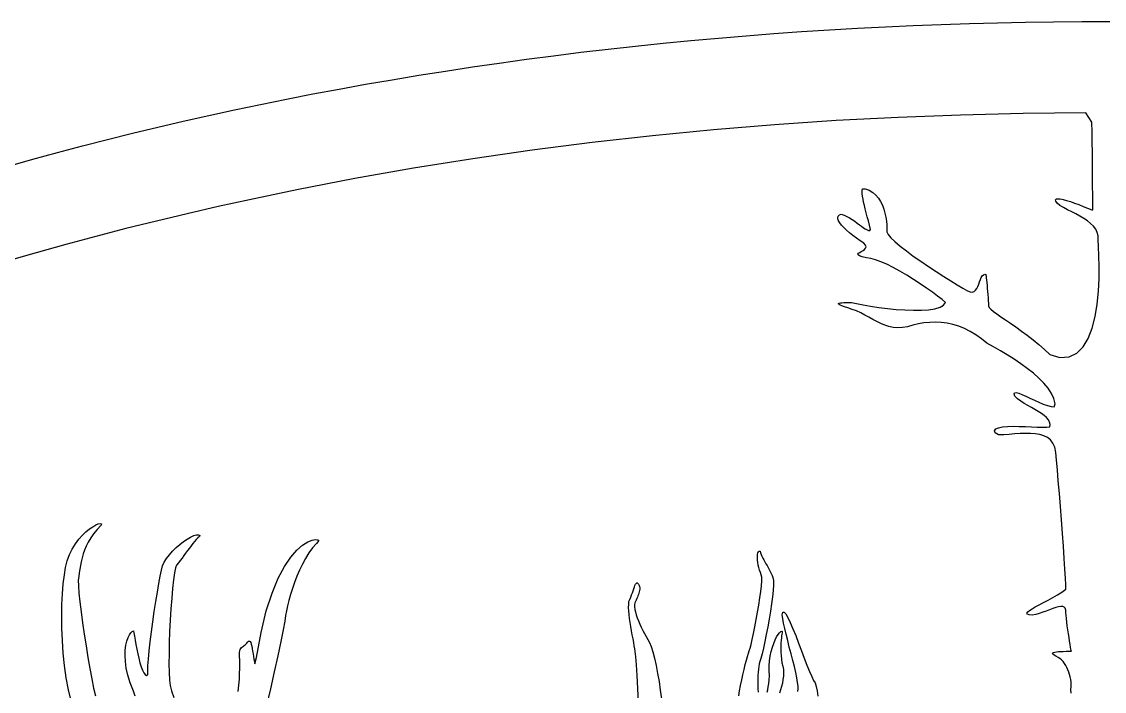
# Model space of a CAD drawing. Extents: x 0.3 to 24.3, y 0.4 to 12.4.
# Drawn here: x 6.41 to 12.34, y 8.69 to 12.36 of the extents above; entities that cross this region are included whole.
import ezdxf

# ---------------------------------------------------------------- set-up
doc = ezdxf.new("R2010")
doc.units = 0
doc.linetypes.add('0', pattern=[0])
doc.layers.add('1', color=7, linetype='0')

msp = doc.modelspace()

# ---------------------------------------------------------------- linework, layer by layer
at = {"layer": '1'}
for points in [[(6.340584, 11.567601), (6.474617, 11.605443), (6.609627, 11.642308), (6.745613, 11.678319), (6.882576, 11.713475), (7.020271, 11.747777), (7.158943, 11.781102), (7.298347, 11.813573), (7.438728, 11.845189), (7.579842, 11.875829), (7.721687, 11.905614), (7.864265, 11.934545), (8.00782, 11.962499), (8.151863, 11.989476), (8.296638, 12.015599), (8.441902, 12.040868), (8.587898, 12.065038), (8.734627, 12.088353), (8.881844, 12.110692), (9.029549, 12.132176), (9.177986, 12.152562), (9.326668, 12.172093), (9.476082, 12.190648), (9.625984, 12.208226), (9.776131, 12.22495), (9.926765, 12.240575), (10.077888, 12.255345), (10.229256, 12.269017), (10.380867, 12.281835), (10.532967, 12.293553), (10.68531, 12.304418), (10.837898, 12.314305), (10.99073, 12.323094), (11.143806, 12.331029), (11.297127, 12.337865), (11.450447, 12.343846), (11.604012, 12.348729), (11.75782, 12.352635), (11.911629, 12.355687), (12.065437, 12.35764), (12.219246, 12.358617), (12.373055, 12.358617)], [(12.161873, 8.681127), (12.160652, 8.701756), (12.161385, 8.718114), (12.162361, 8.730687), (12.161385, 8.74326), (12.159676, 8.756322), (12.156746, 8.769628), (12.153328, 8.782933), (12.148933, 8.796239), (12.144051, 8.809056), (12.138191, 8.821507), (12.131844, 8.833348), (12.124763, 8.844335), (12.117195, 8.854344), (12.108894, 8.863011), (12.100105, 8.870458), (12.091316, 8.876317), (12.077644, 8.882909), (12.067635, 8.88889), (12.061531, 8.893895), (12.059334, 8.898046), (12.060555, 8.901341), (12.064705, 8.904149), (12.071541, 8.906224), (12.080574, 8.907811), (12.091805, 8.90891), (12.104744, 8.909642), (12.11866, 8.910008), (12.133553, 8.910375), (12.149422, 8.910375), (12.162605, 8.910497), (12.161873, 8.913793), (12.160652, 8.921605), (12.158699, 8.933324), (12.156013, 8.948216), (12.153084, 8.965795), (12.14991, 8.985326), (12.146736, 9.006078), (12.143562, 9.027562), (12.140633, 9.049047), (12.137947, 9.069921), (12.13575, 9.089696), (12.133797, 9.107518), (12.133308, 9.122655), (12.13282, 9.135839), (12.129646, 9.146214), (12.123787, 9.152562), (12.115242, 9.155736), (12.1045, 9.15598), (12.091805, 9.153783), (12.077156, 9.149632), (12.061043, 9.144139), (12.043465, 9.13767), (12.025398, 9.130834), (12.006355, 9.123876), (11.987068, 9.117528), (11.967293, 9.112279), (11.948006, 9.108251), (11.93116, 9.10996), (11.921883, 9.11411), (11.919441, 9.119603), (11.923592, 9.126317), (11.933113, 9.134252), (11.947273, 9.143285), (11.965096, 9.153539), (11.986336, 9.164769), (12.010017, 9.176854), (12.03492, 9.19016), (12.060799, 9.204076), (12.086189, 9.21909), (12.111092, 9.234838), (12.133064, 9.251073), (12.132332, 9.274388), (12.130379, 9.311742), (12.127449, 9.360814), (12.123543, 9.419408), (12.119148, 9.485204), (12.114021, 9.556005), (12.108406, 9.629491), (12.102547, 9.703343), (12.096931, 9.775365), (12.091316, 9.843236), (12.085945, 9.904637), (12.081062, 9.957372), (12.076912, 9.998998), (12.072029, 10.028172), (12.062019, 10.050267), (12.048592, 10.067723), (12.031746, 10.081151), (12.011971, 10.090917), (11.98951, 10.097508), (11.964851, 10.101537), (11.938484, 10.103246), (11.910652, 10.103368), (11.881599, 10.102269), (11.852058, 10.10056), (11.822273, 10.098485), (11.792244, 10.096654), (11.762947, 10.095677), (11.744637, 10.105931), (11.741707, 10.118627), (11.748543, 10.128148), (11.763435, 10.134862), (11.785164, 10.139256), (11.812263, 10.141576), (11.843269, 10.142552), (11.876472, 10.142308), (11.91114, 10.14121), (11.944588, 10.139867), (11.976326, 10.138646), (12.004402, 10.137914), (12.02784, 10.138036), (12.04493, 10.139501), (12.046394, 10.152928), (12.043465, 10.16599), (12.036629, 10.178319), (12.026619, 10.189916), (12.01368, 10.201268), (11.998543, 10.212255), (11.981453, 10.223119), (11.963142, 10.233861), (11.943855, 10.244847), (11.924324, 10.2562), (11.904793, 10.268041), (11.88575, 10.280614), (11.867928, 10.293675), (11.853279, 10.308324), (11.849373, 10.320043), (11.852058, 10.326024), (11.860847, 10.326756), (11.874519, 10.323461), (11.892097, 10.316869), (11.912849, 10.307714), (11.935799, 10.297093), (11.960213, 10.285741), (11.984627, 10.274632), (12.008797, 10.264501), (12.031258, 10.2562), (12.051521, 10.250829), (12.068367, 10.249242), (12.073494, 10.265477), (12.066414, 10.294164), (12.053474, 10.322606), (12.035164, 10.351048), (12.012215, 10.379003), (11.985115, 10.406468), (11.954597, 10.433446), (11.921394, 10.459691), (11.886238, 10.485204), (11.849373, 10.509984), (11.811531, 10.533666), (11.773689, 10.556249), (11.736336, 10.577733), (11.699959, 10.597875), (11.669685, 10.621922), (11.639656, 10.643773), (11.609138, 10.662328), (11.577888, 10.677831), (11.54615, 10.690282), (11.514168, 10.699681), (11.48243, 10.706517), (11.450447, 10.710668), (11.418465, 10.712255), (11.386726, 10.7114), (11.355476, 10.708592), (11.325203, 10.703343), (11.29493, 10.696263), (11.265877, 10.687596), (11.238289, 10.682958), (11.211922, 10.681981), (11.187263, 10.6843), (11.163338, 10.689305), (11.140633, 10.696752), (11.11866, 10.705907), (11.096931, 10.716527), (11.075447, 10.728002), (11.053719, 10.739964), (11.031746, 10.751805), (11.009285, 10.763402), (10.986092, 10.774022), (10.961922, 10.783055), (10.938484, 10.790624), (10.920174, 10.796849), (10.906258, 10.80222), (10.896492, 10.806615), (10.890388, 10.810277), (10.887703, 10.813207), (10.888191, 10.815526), (10.891609, 10.817235), (10.897713, 10.818578), (10.906013, 10.819432), (10.916512, 10.819921), (10.928963, 10.820165), (10.942879, 10.820409), (10.95826, 10.820409), (10.985115, 10.815038), (11.021492, 10.807714), (11.062996, 10.800511), (11.107674, 10.793797), (11.154793, 10.787938), (11.203133, 10.783055), (11.250984, 10.779637), (11.297615, 10.77805), (11.341316, 10.778172), (11.381111, 10.78098), (11.415291, 10.786229), (11.443367, 10.794408), (11.463142, 10.805882), (11.473885, 10.820897), (11.454842, 10.83701), (11.430428, 10.856053), (11.401863, 10.877172), (11.369637, 10.899755), (11.334969, 10.923314), (11.298347, 10.946874), (11.260994, 10.969945), (11.223396, 10.991918), (11.186531, 11.012059), (11.151131, 11.029637), (11.11866, 11.04392), (11.089363, 11.054662), (11.064217, 11.060765), (11.040047, 11.064305), (11.016365, 11.070775), (11.001717, 11.07639), (10.994392, 11.081395), (10.993172, 11.086156), (10.99659, 11.090672), (11.003426, 11.095189), (11.012215, 11.100072), (11.021492, 11.105199), (11.029793, 11.11118), (11.035896, 11.117894), (11.038094, 11.125707), (11.035408, 11.134862), (11.026131, 11.145482), (11.006844, 11.158788), (10.985603, 11.173558), (10.965828, 11.188329), (10.947517, 11.202855), (10.930916, 11.217259), (10.916512, 11.231053), (10.904305, 11.244359), (10.894783, 11.256566), (10.887703, 11.268041), (10.883797, 11.278172), (10.883308, 11.287084), (10.88575, 11.294164), (10.892097, 11.299901), (10.902351, 11.303563), (10.918221, 11.298558), (10.933357, 11.2916), (10.94825, 11.283422), (10.962654, 11.274632), (10.976326, 11.265233), (10.989265, 11.255834), (11.001472, 11.246678), (11.013191, 11.238133), (11.023933, 11.230199), (11.034187, 11.223607), (11.043465, 11.218846), (11.05201, 11.21555), (11.059578, 11.214574), (11.06324, 11.220922), (11.056892, 11.244603), (11.050789, 11.267919), (11.044685, 11.29038), (11.03907, 11.312108), (11.033943, 11.332738), (11.02906, 11.352269), (11.02491, 11.370458), (11.021736, 11.387181), (11.019051, 11.402318), (11.017586, 11.415746), (11.017097, 11.427098), (11.017586, 11.43662), (11.019539, 11.443822), (11.033455, 11.443334), (11.055916, 11.434911), (11.075447, 11.423192), (11.092049, 11.408666), (11.106209, 11.391942), (11.118172, 11.373265), (11.127693, 11.353124), (11.13575, 11.332006), (11.141365, 11.310277), (11.146004, 11.288304), (11.149422, 11.266698), (11.151375, 11.245824), (11.152351, 11.226048), (11.152596, 11.207982), (11.158455, 11.193334), (11.173592, 11.175511), (11.196053, 11.154149), (11.225105, 11.129735), (11.259041, 11.103246), (11.296883, 11.07517), (11.337654, 11.046483), (11.379646, 11.017797), (11.422127, 10.98972), (11.463387, 10.962987), (11.502449, 10.938573), (11.538094, 10.916844), (11.569099, 10.8989), (11.593513, 10.88535), (11.607918, 10.879125), (11.619881, 10.878026), (11.629646, 10.881322), (11.637947, 10.887914), (11.644783, 10.897313), (11.650154, 10.908666), (11.655281, 10.921239), (11.659676, 10.933934), (11.664314, 10.946263), (11.669197, 10.95725), (11.674812, 10.966161), (11.68116, 10.972386), (11.688972, 10.974828), (11.694344, 10.973973), (11.694832, 10.970677), (11.695564, 10.964208), (11.696541, 10.954808), (11.698006, 10.943089), (11.699471, 10.929418), (11.700935, 10.914159), (11.7024, 10.898046), (11.704109, 10.880956), (11.70533, 10.863866), (11.706551, 10.84702), (11.707771, 10.830663), (11.70826, 10.815648), (11.708748, 10.802098), (11.71241, 10.792821), (11.721931, 10.783177), (11.736092, 10.771459), (11.754646, 10.758031), (11.776619, 10.74265), (11.801521, 10.72556), (11.828865, 10.706761), (11.858406, 10.686376), (11.889168, 10.664403), (11.920906, 10.641088), (11.953133, 10.616307), (11.984627, 10.590428), (12.015633, 10.563329), (12.045418, 10.534886), (12.099129, 10.519872), (12.150398, 10.522313), (12.192879, 10.542211), (12.227791, 10.576879), (12.255623, 10.623876), (12.277107, 10.680516), (12.293221, 10.744237), (12.304207, 10.81223), (12.311287, 10.882176), (12.314705, 10.951268), (12.315437, 11.017064), (12.313972, 11.076512), (12.311531, 11.12766), (12.309578, 11.164769), (12.309334, 11.185277), (12.304695, 11.204198), (12.295906, 11.221776), (12.283455, 11.238011), (12.268074, 11.253148), (12.250496, 11.267308), (12.230721, 11.280614), (12.209724, 11.293309), (12.187263, 11.305516), (12.164803, 11.317357), (12.142342, 11.328954), (12.120369, 11.34055), (12.099617, 11.352269), (12.084236, 11.364964), (12.077644, 11.375707), (12.076668, 11.383031), (12.080818, 11.387425), (12.089363, 11.38889), (12.102058, 11.387914), (12.118172, 11.384618), (12.136726, 11.379613), (12.157478, 11.373021), (12.180428, 11.365087), (12.203865, 11.35642), (12.227791, 11.346898), (12.251961, 11.337377), (12.275398, 11.327489), (12.279793, 11.328343), (12.279793, 11.33933), (12.279793, 11.358006), (12.279549, 11.383641), (12.279549, 11.415502), (12.279305, 11.452977), (12.27906, 11.495091), (12.278816, 11.541356), (12.278328, 11.590917), (12.27784, 11.643163), (12.277351, 11.697362), (12.276375, 11.75266), (12.275642, 11.808324), (12.242683, 11.858739), (11.898201, 11.855443), (11.555183, 11.847386), (11.214119, 11.834325), (10.874763, 11.816381), (10.537605, 11.793675), (10.2024, 11.766088), (9.869148, 11.733617), (9.538338, 11.696263), (9.209969, 11.654271), (8.883797, 11.607274), (8.560066, 11.555638), (8.239021, 11.498998), (7.92115, 11.43784), (7.66114, 11.383641), (7.48951, 11.345922), (7.319588, 11.306981), (7.150887, 11.266698), (6.984138, 11.225072), (6.818611, 11.182225), (6.654793, 11.138158), (6.492439, 11.092626), (6.332039, 11.046117)], [(6.68409, 8.638768), (6.669441, 8.70017), (6.657478, 8.764989), (6.647957, 8.832128), (6.641121, 8.900487), (6.636238, 8.96909), (6.633553, 9.036839), (6.63282, 9.10288), (6.634041, 9.16599), (6.636482, 9.225316), (6.641365, 9.279881), (6.64698, 9.328343), (6.65406, 9.369969), (6.662849, 9.406224), (6.675545, 9.439794), (6.690681, 9.470555), (6.707771, 9.498509), (6.72657, 9.523534), (6.745857, 9.545506), (6.765388, 9.564549), (6.784431, 9.580297), (6.802742, 9.59287), (6.818855, 9.602025), (6.832771, 9.608006), (6.844002, 9.610204), (6.851326, 9.608983), (6.84864, 9.600316), (6.826424, 9.577001), (6.807381, 9.553929), (6.791512, 9.531224), (6.778084, 9.508763), (6.766853, 9.486669), (6.758064, 9.464818), (6.75074, 9.443212), (6.744637, 9.421971), (6.739998, 9.400853), (6.735603, 9.380223), (6.73243, 9.359593), (6.729012, 9.33933), (6.725594, 9.319554), (6.722908, 9.299169), (6.723885, 9.269383), (6.726814, 9.229466), (6.731697, 9.181127), (6.738533, 9.126317), (6.746834, 9.066625), (6.755867, 9.004125), (6.765877, 8.940282), (6.776375, 8.877172), (6.787117, 8.816258), (6.797615, 8.759862), (6.807625, 8.709325), (6.81739, 8.6666)], [(7.03492, 8.664769), (7.025642, 8.692723), (7.00782, 8.737401), (6.994881, 8.779393), (6.986336, 8.818334), (6.981453, 8.854466), (6.979744, 8.887303), (6.980965, 8.917089), (6.984383, 8.943334), (6.98951, 8.966161), (6.996101, 8.985204), (7.003426, 9.000585), (7.010994, 9.012059), (7.018074, 9.019383), (7.025154, 9.022801), (7.028084, 9.012181), (7.031013, 8.993505), (7.034676, 8.971776), (7.038582, 8.947972), (7.043709, 8.922704), (7.04908, 8.897069), (7.054939, 8.8718), (7.061043, 8.847875), (7.067879, 8.826146), (7.074715, 8.807469), (7.081795, 8.792699), (7.089363, 8.782933), (7.096687, 8.778661), (7.104256, 8.781102), (7.103523, 8.800633), (7.104744, 8.830174), (7.107674, 8.868138), (7.112068, 8.912938), (7.117683, 8.962987), (7.124519, 9.016698), (7.132088, 9.07224), (7.1399, 9.128026), (7.147957, 9.182591), (7.156502, 9.234105), (7.164558, 9.281102), (7.172127, 9.321752), (7.178719, 9.354711), (7.185066, 9.378148), (7.194099, 9.39829), (7.206551, 9.418797), (7.222176, 9.439183), (7.239754, 9.458959), (7.259041, 9.47788), (7.279305, 9.495458), (7.299812, 9.511205), (7.319588, 9.524755), (7.338631, 9.535741), (7.355476, 9.543675), (7.370125, 9.54807), (7.381599, 9.54868), (7.389412, 9.54514), (7.386482, 9.538548), (7.378181, 9.530858), (7.369637, 9.521825), (7.360603, 9.511449), (7.351326, 9.500096), (7.34156, 9.487889), (7.331795, 9.475072), (7.321785, 9.461766), (7.311531, 9.448094), (7.301521, 9.434422), (7.291512, 9.420751), (7.281258, 9.407445), (7.271736, 9.394628), (7.261971, 9.382298), (7.255867, 9.366918), (7.250252, 9.33933), (7.244881, 9.301244), (7.23951, 9.254491), (7.234871, 9.201024), (7.230476, 9.142674), (7.226814, 9.081151), (7.223885, 9.018529), (7.221687, 8.956639), (7.220467, 8.897191), (7.220222, 8.842137), (7.220711, 8.793431), (7.222908, 8.752538), (7.22657, 8.722264), (7.234383, 8.693334), (7.247566, 8.657811)], [(7.599861, 8.690648), (7.603279, 8.724095), (7.605721, 8.756932), (7.607185, 8.78806), (7.608406, 8.816869), (7.60865, 8.842626), (7.60743, 8.86411), (7.605965, 8.880101), (7.605721, 8.892919), (7.606453, 8.903661), (7.608162, 8.912572), (7.610847, 8.919896), (7.614265, 8.925878), (7.618172, 8.93076), (7.622566, 8.935033), (7.627449, 8.938695), (7.632332, 8.942235), (7.637215, 8.945775), (7.641853, 8.949559), (7.646736, 8.954076), (7.650398, 8.959447), (7.655769, 8.96494), (7.660408, 8.966161), (7.664314, 8.963597), (7.667732, 8.957738), (7.670662, 8.949071), (7.673347, 8.938085), (7.675789, 8.925389), (7.677986, 8.911473), (7.680428, 8.896825), (7.682625, 8.882054), (7.68531, 8.867528), (7.687996, 8.853978), (7.69117, 8.841893), (7.699959, 8.875951), (7.724617, 9.01389), (7.753181, 9.131322), (7.78492, 9.229589), (7.818367, 9.310521), (7.852791, 9.375585), (7.887215, 9.426366), (7.920662, 9.464574), (7.951912, 9.491796), (7.979988, 9.509252), (8.00367, 9.519139), (8.022713, 9.522557), (8.035408, 9.521214), (8.041267, 9.516942), (8.028084, 9.501561), (8.006844, 9.476659), (7.987068, 9.449071), (7.968513, 9.419164), (7.95118, 9.38767), (7.935555, 9.354955), (7.92115, 9.321263), (7.907967, 9.287572), (7.896248, 9.253881), (7.886238, 9.220922), (7.877205, 9.189305), (7.869881, 9.159154), (7.863777, 9.1312), (7.85865, 9.105809), (7.854744, 9.076024), (7.845955, 9.027684), (7.833015, 8.963109), (7.816414, 8.885716), (7.796883, 8.798314), (7.775398, 8.703954), (7.752693, 8.605809)], [(10.341316, 8.666478), (10.345711, 8.694554), (10.351326, 8.723729), (10.357185, 8.753148), (10.363533, 8.782323), (10.370125, 8.810521), (10.376717, 8.837132), (10.38282, 8.861302), (10.388435, 8.882665), (10.393806, 8.900243), (10.397957, 8.91306), (10.402596, 8.926732), (10.408455, 8.947972), (10.415047, 8.975682), (10.422127, 9.008397), (10.429451, 9.044774), (10.437019, 9.083714), (10.444099, 9.123754), (10.45118, 9.163793), (10.456795, 9.202245), (10.461922, 9.238133), (10.465584, 9.26975), (10.467293, 9.296239), (10.467781, 9.316136), (10.464363, 9.329198), (10.459236, 9.341893), (10.454842, 9.355321), (10.450935, 9.369115), (10.447762, 9.382909), (10.44532, 9.396581), (10.443855, 9.40952), (10.443123, 9.421605), (10.443123, 9.432469), (10.444099, 9.441991), (10.445808, 9.449559), (10.448982, 9.455052), (10.4524, 9.457982), (10.457527, 9.458226), (10.460457, 9.450292), (10.463631, 9.440404), (10.467537, 9.430516), (10.47242, 9.420629), (10.477547, 9.410619), (10.483406, 9.400609), (10.48951, 9.390233), (10.495857, 9.379979), (10.501961, 9.369359), (10.508064, 9.358739), (10.51368, 9.347753), (10.519051, 9.336644), (10.524178, 9.325292), (10.528084, 9.313695), (10.530525, 9.297338), (10.530769, 9.273534), (10.52906, 9.243627), (10.525642, 9.208837), (10.520515, 9.170262), (10.514656, 9.129247), (10.507576, 9.086766), (10.500008, 9.044164), (10.491951, 9.002538), (10.484138, 8.963109), (10.476082, 8.927098), (10.468513, 8.895726), (10.461678, 8.870336), (10.456551, 8.853734), (10.453133, 8.841893), (10.450447, 8.827977), (10.44825, 8.812352), (10.446541, 8.795384), (10.445564, 8.777562), (10.444832, 8.759007), (10.444832, 8.740453), (10.445564, 8.72202), (10.446297, 8.704198), (10.448006, 8.687108)], [(9.791267, 8.629735), (9.787361, 8.707494), (9.783943, 8.776952), (9.780525, 8.835301), (9.777351, 8.880101), (9.774178, 8.908666), (9.771492, 8.923924), (9.768806, 8.940648), (9.765388, 8.959325), (9.761726, 8.979466), (9.75782, 9.000829), (9.753914, 9.022923), (9.749763, 9.045384), (9.746346, 9.067967), (9.743172, 9.090062), (9.74073, 9.111424), (9.738777, 9.131688), (9.737801, 9.150609), (9.738045, 9.167455), (9.739754, 9.182225), (9.745125, 9.194188), (9.750008, 9.206395), (9.754402, 9.218724), (9.758553, 9.230687), (9.762215, 9.242284), (9.765877, 9.252904), (9.769051, 9.262547), (9.772469, 9.270848), (9.775642, 9.27744), (9.778816, 9.282201), (9.782234, 9.284886), (9.785408, 9.285008), (9.78907, 9.282323), (9.792732, 9.277074), (9.795418, 9.27097), (9.797371, 9.264623), (9.798347, 9.258031), (9.798347, 9.251195), (9.797615, 9.244115), (9.796394, 9.236791), (9.794441, 9.229466), (9.791756, 9.221898), (9.78907, 9.21433), (9.785652, 9.206761), (9.78199, 9.198949), (9.778572, 9.191014), (9.77491, 9.183324), (9.771492, 9.175023), (9.770027, 9.164891), (9.770027, 9.153172), (9.771736, 9.139989), (9.774666, 9.125585), (9.77906, 9.110082), (9.784676, 9.093846), (9.791023, 9.077001), (9.798347, 9.059667), (9.80616, 9.042211), (9.814949, 9.024877), (9.823982, 9.007543), (9.833504, 8.990941), (9.842781, 8.974706), (9.852058, 8.959081), (9.86158, 8.936009), (9.870613, 8.90659), (9.879646, 8.8718), (9.888435, 8.832372), (9.896492, 8.789647), (9.904305, 8.744237), (9.911385, 8.69724), (9.917976, 8.649632)], [(10.665047, 8.690648), (10.665535, 8.705785), (10.665535, 8.719335), (10.663582, 8.73972), (10.659187, 8.764867), (10.65284, 8.794042), (10.645515, 8.826268), (10.636726, 8.860814), (10.627449, 8.896581), (10.617928, 8.932836), (10.608894, 8.968724), (10.600105, 9.00327), (10.592537, 9.035619), (10.586189, 9.064916), (10.582039, 9.090184), (10.579597, 9.110692), (10.582527, 9.124242), (10.589607, 9.125218), (10.598885, 9.115087), (10.610359, 9.095311), (10.623299, 9.067845), (10.637703, 9.034154), (10.65284, 8.996068), (10.668465, 8.955419), (10.684334, 8.913671), (10.699715, 8.872777), (10.714607, 8.834325), (10.728279, 8.800145), (10.740974, 8.771581), (10.751228, 8.750951), (10.759041, 8.736791), (10.765388, 8.717381), (10.770515, 8.693089), (10.774178, 8.664647)], [(10.496834, 8.686009), (10.500008, 8.699803), (10.502693, 8.71555), (10.505623, 8.733373), (10.50782, 8.753636), (10.510262, 8.775975), (10.507576, 8.803319), (10.507576, 8.830785), (10.509529, 8.857762), (10.513435, 8.883885), (10.518806, 8.908788), (10.525154, 8.932225), (10.532478, 8.95371), (10.540291, 8.972753), (10.548347, 8.98911), (10.55616, 9.002416), (10.563972, 9.012181), (10.570564, 9.018285), (10.57618, 9.020238), (10.579353, 9.018407), (10.578865, 9.016332), (10.578133, 9.011693), (10.577156, 9.004613), (10.575935, 8.995336), (10.574715, 8.984105), (10.573494, 8.971166), (10.572273, 8.956639), (10.572029, 8.940648), (10.571541, 8.923558), (10.572029, 8.905614), (10.573006, 8.886815), (10.574959, 8.86765), (10.577644, 8.847997), (10.582039, 8.829442), (10.585213, 8.811254), (10.586433, 8.792821), (10.585701, 8.774022), (10.58326, 8.755101), (10.579842, 8.736302), (10.575203, 8.717381), (10.569832, 8.698827), (10.563972, 8.68076)]]:
    msp.add_lwpolyline(points, dxfattribs=at)

doc.saveas('drawing.dxf')
